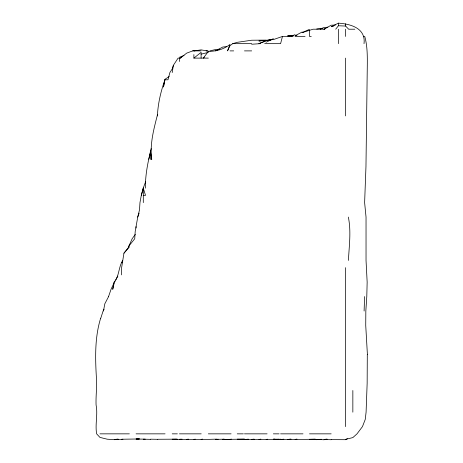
<?xml version="1.0" encoding="UTF-8"?>
<svg xmlns="http://www.w3.org/2000/svg" width="463" height="463" viewBox="0 0 463 463"><rect width="100%" height="100%" fill="white"/><g stroke="black" fill="none" stroke-linecap="round" stroke-linejoin="round"><path stroke-width="0.69" d="M145.428 188.175C145.185 174.782 148.044 161.529 151.175 148.6M364.607 296.557L364.103 311.009M121.624 274.883L121.624 267.655L123.939 253.203L128.853 247.572L128.934 245.98L132.158 238.752L135.294 234.388M128.853 247.572L128.934 245.98L134.733 238.752L135.196 231.529L137.737 217.078L139.513 209.849L139.965 202.626L141.296 195.398L143.223 188.175L145.66 181.589M348.413 260.432C349.137 245.992 351.29 231.402 348.344 217.078M172.207 72.564L173.365 65.335L178.093 58.112L180.344 58.112L181.49 57.447M157.634 114.5L157.403 115.918C157.976 103.59 160.8 91.309 164.978 79.786L167.982 79.786L169.88 72.564L172.207 69.004L173.365 65.335M164.672 79.786L163.485 87.015L164.573 81.76M114.054 282.106L112.729 289.334L114.095 283.42M103.463 311.009L104.829 303.786L108.602 296.557M148.843 159.272L150.527 152.043L151.737 159.272L150.527 159.272L150.527 150.492M295.041 34.638L290.776 36.438L282.459 36.438L280.59 43.661L264.68 43.661M141.296 195.398L143.298 188.175L145.527 195.398L143.298 195.398M100.766 318.237L103.087 311.009L104.065 309.203M100.65 318.237C94.886 336.856 95.204 356.765 96.31 376.043C97.282 385.673 95.702 395.298 96.078 404.946C97.994 414.582 94.973 424.253 96.634 433.848L99.95 437.402L107.173 439.19L114.402 439.688L118.343 439.161M157.576 114.32C153.849 129.003 149.653 143.964 151.737 159.272M108.55 296.557L111.039 289.334L114.118 282.708M137.737 217.078L139.131 213.136M122.695 260.432C118.528 267.215 119.315 275.659 114.402 282.106L115.096 280.902M115.791 279.698L117.88 276.087M335.721 29.21L338.395 25.76L338.395 23.15C350.508 23.926 365.996 28.162 364.022 43.661M123.939 253.203L128.853 246.941M204.258 57.071L203.35 58.112L208.333 51.434C216.163 51.341 223.704 49.385 230.007 44.431L227.541 50.889L230.007 45.658L232.721 43.661L237.235 42.324L251.687 40.223L266.138 40.113L258.91 40.987L271.196 39.818M121.624 262.602L122.585 261.734M193.881 54.593L193.881 58.112L201.104 52.336L201.104 58.112M180.344 58.112L186.653 53.147L192.695 50.889L193.881 50.548L194.338 50.889M169.192 76.551L164.978 79.277L164.978 80.244M347.424 438.669L345.618 439.694L331.167 439.63M338.395 23.15L331.167 26.738L333.794 26.061M266.138 42.208L273.361 38.689L273.361 39.604L282.459 36.438M193.881 439.497L201.104 439.595L202.308 439.017M320.217 29.21L323.944 27.514L327.885 27.224M297.009 35.315L295.041 35.761L302.264 31.941L302.264 32.584L309.492 29.331M179.43 57.273L184.025 55.467M265.478 41.155L258.91 43.661L266.138 40.599L272.707 39.245M267.452 439.167L266.138 439.618L251.687 439.41L253.655 439.155M302.264 32.584L313.086 29.21L324.366 29.21M195.195 439.103L193.881 439.526L186.653 439.416L187.966 439.202M325.911 28.602L323.944 29.21L331.167 25.216L335.501 25.014M231.321 439.063L230.007 439.462L222.784 439.422L224.098 439.144M216.869 50.531L215.555 50.889L222.784 47.018L226.725 46.613M122.938 439.173L121.624 439.52L114.402 439.48L117.683 439.132M297.009 439.115L295.041 439.618L287.812 439.445L290.44 439.121M201.104 54.154L208.333 52.383M345.618 439.352L352.847 437.593L357.008 433.848L362.454 426.62L365.255 419.397L366.088 412.168L367.153 383.266L367.298 354.363M296.355 439.173L295.041 439.485L315.401 439.237M209.855 50.889L215.555 49.535L219.497 49.205M258.91 439.566L260.883 439.103M224.098 439.19L215.555 439.375M291.383 36.311L292.599 36.062M327.225 439.155L323.944 439.763L316.715 439.416M188.626 439.161L186.653 439.509L179.43 439.323L180.744 439.173M271.393 39.818L266.138 40.663L269.42 40.235M254.314 439.196L251.687 439.613L244.458 439.381M215.555 439.566L218.183 439.173M326.571 439.121L323.944 439.514L331.167 439.723M194.171 50.889L201.104 49.877L208.333 51.127M291.1 439.132L287.812 439.607L280.59 439.323M182.057 439.127L179.43 439.48L172.207 439.271L176.542 439.144M316.715 28.966L322.63 28.22M251.687 44.24L260.281 43.661M216.869 439.127L201.104 439.595M274.808 439.155L273.361 439.179L280.59 439.514L283.871 439.173M244.458 439.537L244.458 439.161L237.235 439.242L244.458 439.537L248.399 439.15M321.316 439.237L316.715 439.682L309.492 439.323L315.274 439.19M145.272 439.161L136.076 439.04L139.357 438.855M139.357 438.959L121.624 439.248M293.067 35.674L287.812 35.981L289.259 35.946M279.276 439.144L266.138 439.549M177.462 439.167L157.75 439.271M244.458 439.161L222.784 439.422M292.147 35.883L293.594 35.854M354.855 29.21L348.668 29.21L345.618 26.05L338.395 25.76M295.041 36.438L305.065 36.438M311.258 36.438L309.492 36.438L309.492 30.205M363.484 36.438L364.746 36.438C367.39 45.796 367.385 55.618 367.298 65.271L365.967 166.495L364.624 202.626L366.036 217.078L366.036 260.432L367.153 282.106L366.789 296.557L365.834 311.009L365.735 325.46L367.39 354.363M232.721 43.661L251.687 43.661M192.695 50.889L201.104 50.889M206.133 50.889L207.569 50.889M230.007 50.889L233.705 50.889M244.458 50.889L251.687 50.889M193.881 58.112L208.333 58.112M99.95 433.848L129.362 433.848M136.076 433.848L165.071 433.848M172.207 433.848L177.381 433.848M179.43 433.848L201.214 433.848M208.333 433.848L231.106 433.848M237.235 433.848L243.359 433.848M244.458 433.848L267.093 433.848M273.361 433.848L279.096 433.848M280.59 433.848L302.999 433.848M309.492 433.848L331.167 433.848M287.812 35.697L293.594 35.796M150.527 439.19L157.75 439.312M143.298 439.19L150.527 439.346M352.847 390.494L352.847 412.168M345.618 23.723L345.618 26.05M345.618 29.21L345.618 36.438M345.618 58.112L345.618 115.918M345.618 267.655L345.618 426.62M338.395 29.21L338.395 43.661M280.59 439.069L280.59 439.514M193.881 50.548L193.881 50.889M179.43 58.112L179.43 61.486M143.298 187.961L143.298 202.626M136.076 226.615L136.076 228.016"/></g></svg>
